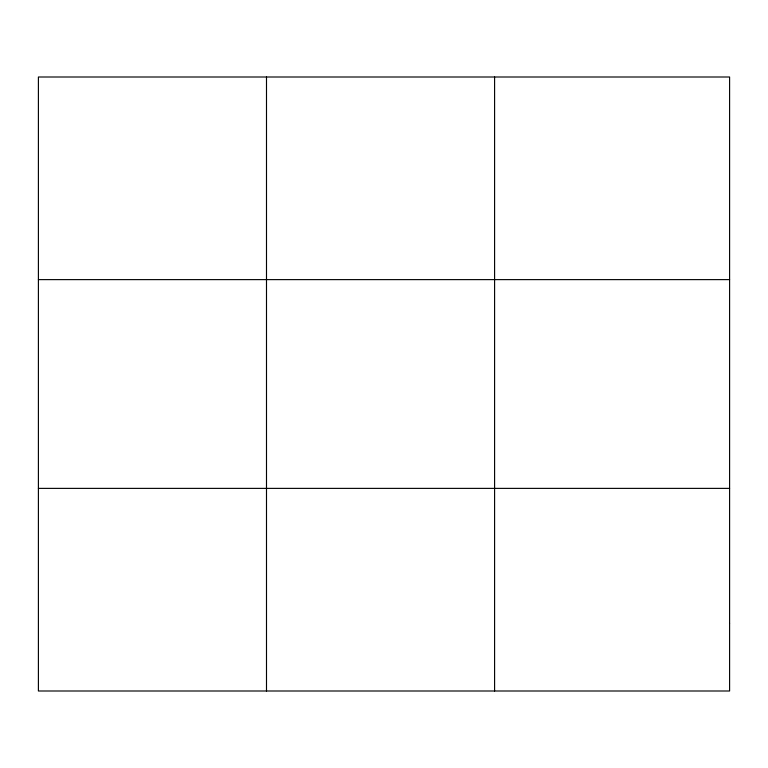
<?xml version="1.0" encoding="UTF-8"?>
<svg xmlns="http://www.w3.org/2000/svg" width="768" height="768" viewBox="0 0 768 768"><rect width="100%" height="100%" fill="white"/><g stroke="black" fill="none" stroke-linecap="round" stroke-linejoin="round"><path stroke-width="1.15" d="M266.496 690.998L266.496 77.002M494.592 690.998L494.592 77.002M38.4 279.619L729.6 279.619M38.4 488.381L729.6 488.381M729.6 623.462L729.6 690.998L38.4 690.998L38.4 77.002L729.6 77.002L729.6 623.462"/></g></svg>
